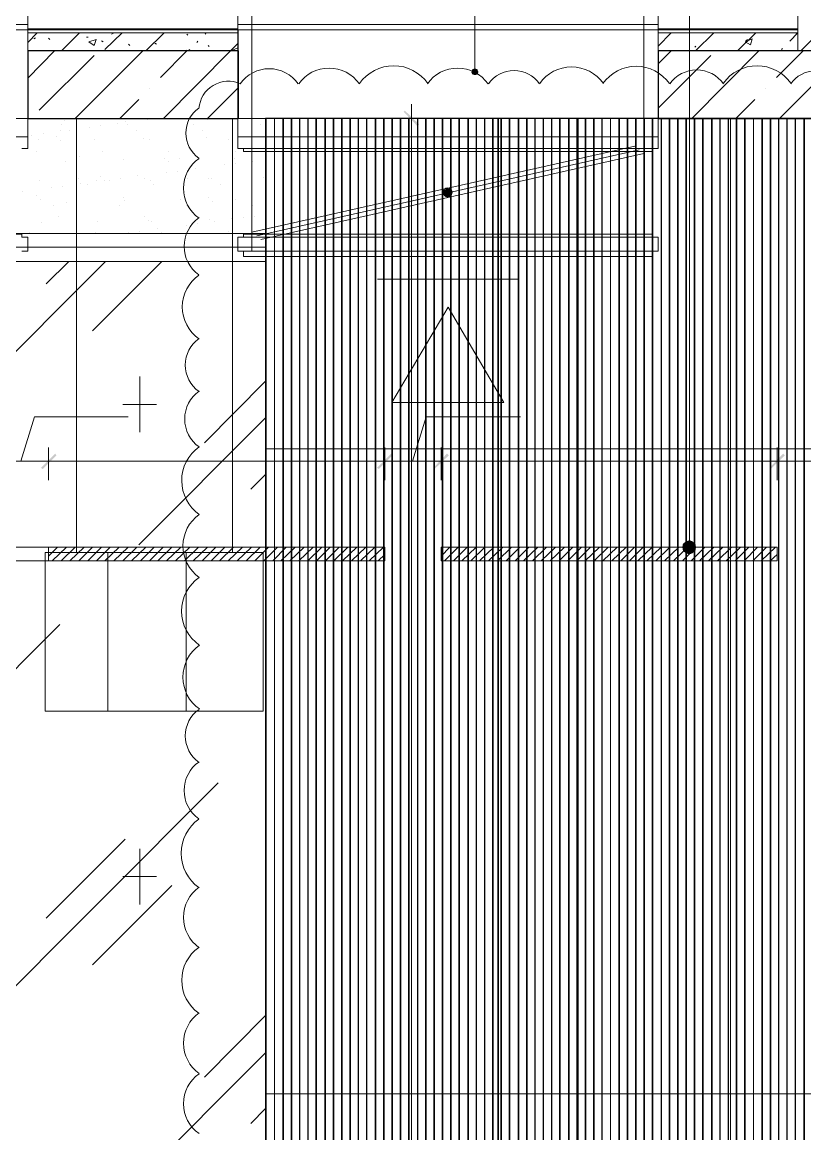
# Model space of a CAD drawing. Header units: millimetres. Extents: x -356862 to 418287, y 0 to 839748.
# Drawn here: x 404540 to 407398, y 786378 to 790434 of the extents above; entities that cross this region are included whole.
import ezdxf

# ---------------------------------------------------------------- set-up
doc = ezdxf.new("R2010")
doc.units = ezdxf.units.MM
doc.layers.add('PDF _Геометрия', color=7, linetype='Continuous', true_color=0xbababa)
doc.layers.add('PDF _Сплошная заливка', color=7, linetype='Continuous', true_color=0xf50000)

msp = doc.modelspace()

# ---------------------------------------------------------------- linework, layer by layer
at = {"layer": 'PDF _Геометрия', "color": 1, "lineweight": 20}
msp.add_lwpolyline([(406193.1113, 790265.2388), (406193.1113, 790278.2285), (406188.7814, 792142.2491), (406444.2453, 792142.2491), (406686.7196, 792142.2491)], dxfattribs=at)
at = {"layer": 'PDF _Геометрия', "color": 251, "lineweight": 20, "true_color": 0x545454}
msp.add_lwpolyline([(406976.8227, 788544.1047), (406976.8227, 788570.0841), (406976.8227, 791090.0841), (407128.369, 791090.0841), (410399.6062, 791090.0841)], dxfattribs=at)
at = {"layer": 'PDF _Геометрия', "color": 25, "lineweight": 5, "true_color": 0xaf5858}
for points in [[(404539.0907, 789972.9707), (404560.7402, 789972.9707), (404560.7402, 790784.8264)], [(405327.1319, 790784.8264), (405327.1319, 789972.9707), (405348.7814, 789972.9707)], [(405379.0907, 790784.8264), (405379.0907, 789972.9707)], [(406810.1216, 789972.9707), (406810.1216, 790784.8264)], [(406840.4309, 789972.9707), (406862.0804, 789972.9707), (406862.0804, 790784.8264)], [(406777.6474, 789981.6305), (405379.0907, 789667.713)], [(405379.0907, 789962.146), (405379.0907, 789661.2181)], [(406792.802, 789968.6408), (405396.4103, 789654.7233)], [(406810.1216, 789955.6511), (405411.5649, 789641.7336)], [(406810.1216, 789962.146), (406810.1216, 789661.2181)], [(404539.0907, 789598.4346), (404560.7402, 789598.4346), (404560.7402, 789650.3934), (404539.0907, 789650.3934), (404539.0907, 789661.2181), (403045.2763, 789661.2181), (403045.2763, 789650.3934)], [(406840.4309, 789650.3934), (405348.7814, 789650.3934), (405327.1319, 789650.3934), (405327.1319, 789598.4346), (405348.7814, 789598.4346)], [(406840.4309, 789598.4346), (406862.0804, 789598.4346), (406862.0804, 789650.3934), (406840.4309, 789650.3934), (406840.4309, 789661.2181), (405348.7814, 789661.2181), (405348.7814, 789650.3934)], [(405379.0907, 789650.3934), (405379.0907, 789598.4346)], [(406810.1216, 789598.4346), (406810.1216, 789650.3934)], [(406351.1526, 789496.6821), (405838.0598, 789496.6821)]]:
    msp.add_lwpolyline(points, dxfattribs=at)
at = {"layer": 'PDF _Геометрия', "color": 7, "lineweight": 5}
for points in [[(407373.0082, 790784.8264), (407373.0082, 790410.2903)], [(405327.1319, 790410.2903), (404560.7402, 790410.2903)], [(405327.1319, 790405.9604), (404560.7402, 790405.9604)], [(407373.0082, 790330.1872), (407373.0082, 790410.2903), (406862.0804, 790410.2903)], [(407373.0082, 790405.9604), (406862.0804, 790405.9604)], [(405327.1319, 790395.1357), (404560.7402, 790395.1357)], [(407373.0082, 790395.1357), (406862.0804, 790395.1357)], [(403025.7917, 789663.3831), (405428.8845, 789663.3831)]]:
    msp.add_lwpolyline(points, dxfattribs=at)
for points in [[(403025.7917, 790016.2697), (404560.7402, 790016.2697), (404560.7402, 790425.445), (403025.7917, 790425.445)], [(403025.7917, 790083.3831), (404560.7402, 790083.3831), (404560.7402, 790405.9604), (403025.7917, 790405.9604)], [(405327.1319, 790016.2697), (406862.0804, 790016.2697), (406862.0804, 790425.445), (405327.1319, 790425.445)], [(405329.2969, 790083.3831), (406862.0804, 790083.3831), (406862.0804, 790405.9604), (405329.2969, 790405.9604)]]:
    msp.add_lwpolyline(points, close=True, dxfattribs=at)
at = {"layer": 'PDF _Геометрия', "lineweight": 5}
for points in [[(407383.833, 790330.1872), (407474.7608, 790421.1151)], [(404560.7402, 790360.4965), (404595.3794, 790395.1357)], [(404582.3897, 790373.4862), (404588.8845, 790377.8161)], [(404636.5134, 790375.6511), (404640.8433, 790371.3212)], [(404684.1422, 790330.1872), (404749.0907, 790395.1357)], [(404775.0701, 790379.981), (404781.5649, 790379.981)], [(404829.1938, 790366.9913), (404835.6886, 790362.6614)], [(404842.1835, 790334.5171), (404904.967, 790395.1357)], [(404865.9979, 790390.8058), (404872.4928, 790392.9707)], [(404991.5649, 790330.1872), (405058.6783, 790395.1357)], [(405024.0391, 790358.3315), (405030.534, 790354.0017)], [(405056.5134, 790083.3831), (405301.1526, 790330.1872), (405327.1319, 790356.1666)], [(405140.9464, 790390.8058), (405145.2763, 790386.4759)], [(405177.7505, 790360.4965), (405182.0804, 790364.8264)], [(405208.0598, 790390.8058), (405212.3897, 790395.1357)], [(405327.1319, 790356.1666), (405327.1319, 790356.1666)], [(406862.0804, 790347.5068), (406909.7093, 790395.1357)], [(406877.235, 790395.1357), (406883.7299, 790395.1357)], [(406998.4721, 790330.1872), (407065.5855, 790395.1357)], [(407152.1835, 790330.1872), (407219.2969, 790395.1357)], [(407182.4928, 790366.9913), (407188.9876, 790371.3212)], [(407342.6989, 790364.8264), (407373.0082, 790395.1357)], [(407366.5134, 790390.8058), (407370.8433, 790395.1357)], [(404560.7402, 790230.5996), (404658.1629, 790330.1872)], [(404733.9361, 790083.3831), (404980.7402, 790330.1872)], [(404928.7814, 790354.0017), (404933.1113, 790349.6718)], [(405045.6886, 790232.7645), (405140.9464, 790330.1872)], [(405138.7814, 790330.1872), (405143.1113, 790332.3522)], [(405145.2763, 790330.1872), (405151.7711, 790334.5171)], [(405218.8845, 790349.6718), (405223.2144, 790345.3419)], [(405314.1422, 790330.1872), (405307.6474, 790332.3522), (405327.1319, 790341.012)], [(406862.0804, 790334.5171), (406862.0804, 790334.5171)], [(406862.0804, 790282.5584), (406909.7093, 790330.1872)], [(406985.4824, 790083.3831), (407230.1216, 790330.1872)], [(406996.3072, 790343.1769), (407000.6371, 790347.5068)], [(407295.0701, 790232.7645), (407392.4928, 790330.1872)], [(407305.8948, 790083.3831), (407552.6989, 790330.1872)], [(407312.3897, 790334.5171), (407316.7196, 790338.847)], [(404601.8742, 790113.6924), (404803.2144, 790312.8676)], [(406862.0804, 790120.1872), (407054.7608, 790312.8676)], [(405004.5546, 790193.7955), (405004.5546, 790193.7955)], [(405216.7196, 790083.3831), (405327.1319, 790193.7955)], [(407256.101, 790193.7955), (407256.101, 790193.7955)], [(404896.3072, 790083.3831), (404965.5855, 790152.6614)], [(407145.6886, 790083.3831), (407214.967, 790152.6614)]]:
    msp.add_lwpolyline(points, dxfattribs=at)
for points in [[(404809.7093, 790371.3212), (404803.2144, 790349.6718), (404783.7299, 790362.6614)], [(407206.3072, 790373.4862), (407180.3278, 790362.6614), (407199.8123, 790351.8367)]]:
    msp.add_lwpolyline(points, close=True, dxfattribs=at)
at = {"layer": 'PDF _Геометрия', "color": 7, "lineweight": 30}
for points in [[(405327.1319, 790330.1872), (404560.7402, 790330.1872), (404560.7402, 790083.3831), (405327.1319, 790083.3831)], [(405329.2969, 790330.1872), (405329.2969, 790083.3831)], [(416528.5752, 790330.1872), (406862.0804, 790330.1872), (406862.0804, 790083.3831), (416528.5752, 790083.3831)], [(405428.8845, 790083.3831), (405428.8845, 781817.6099)]]:
    msp.add_lwpolyline(points, dxfattribs=at)
at = {"layer": 'PDF _Геометрия', "color": 1, "lineweight": 20}
for points in [[(405547.5042, 790209.7709, 0.520539899), (405336.4733, 790209.7709, 0.520570498), (405185.709, 790119.7434)], [(407736.353, 790209.7709, 0.520539899), (407525.3221, 790209.7709, 0.520540063), (407346.4282, 790209.4212)], [(405186.5536, 789088.2163, 0.52053993), (405186.5536, 788884.2788, 0.520539925), (405186.8061, 788637.835, 0.520539952), (405186.5205, 788408.5486, 0.520539925), (405186.8061, 788161.5287)]]:
    msp.add_lwpolyline(points, format="xyb", dxfattribs=at)
at = {"layer": 'PDF _Геометрия', "color": 7, "lineweight": 18}
for points in [[(405961.4618, 781767.8161), (405961.4618, 790135.3419)], [(405480.8433, 790083.3831), (406011.2556, 790083.3831)], [(404534.7608, 788832.0429), (404584.5546, 788994.414), (404926.6165, 788994.414)], [(405965.7917, 788832.0429), (406015.5855, 788994.414), (406359.8123, 788994.414)], [(404688.4721, 788832.0429), (404381.0495, 788832.0429)], [(405915.9979, 788832.0429), (404586.7196, 788832.0429)], [(406119.5031, 788832.0429), (405814.2453, 788832.0429)], [(407347.0288, 788832.0429), (406017.7505, 788832.0429)], [(407552.6989, 788832.0429), (407245.2763, 788832.0429)]]:
    msp.add_lwpolyline(points, dxfattribs=at)
at = {"layer": 'PDF _Геометрия', "color": 24, "lineweight": 18, "true_color": 0xa12502}
msp.add_lwpolyline([(403025.7917, 790083.3831), (405428.8845, 790083.3831), (405428.8845, 789663.3831), (403025.7917, 789663.3831)], close=True, dxfattribs=at)
for points in [[(404694.967, 790076.8882), (404694.967, 790076.8882)], [(404915.7917, 790072.5584), (404915.7917, 790072.5584)], [(404995.8948, 790079.0532), (404995.8948, 790079.0532)], [(405216.7196, 790079.0532), (405216.7196, 790079.0532)], [(404679.8123, 790037.9192), (404679.8123, 790037.9192)], [(404681.9773, 790059.5687), (404681.9773, 790059.5687)], [(404714.4515, 790037.9192), (404714.4515, 790037.9192)], [(404785.8948, 790050.9089), (404785.8948, 790050.9089)], [(404827.0288, 790057.4037), (404827.0288, 790057.4037)], [(404889.8123, 790063.8986), (404889.8123, 790063.8986)], [(404924.4515, 790059.5687), (404924.4515, 790059.5687)], [(404956.9257, 790037.9192), (404956.9257, 790037.9192)], [(405166.9257, 790059.5687), (405166.9257, 790059.5687)], [(405199.4, 790037.9192), (405199.4, 790037.9192)], [(405409.4, 790059.5687), (405409.4, 790059.5687)], [(404575.8948, 790022.7645), (404575.8948, 790022.7645)], [(404599.7093, 790005.445), (404599.7093, 790005.445)], [(404617.0288, 790029.2594), (404617.0288, 790029.2594)], [(404666.8227, 790016.2697), (404666.8227, 790016.2697)], [(404679.8123, 790003.28), (404679.8123, 790003.28)], [(404803.2144, 790007.6099), (404803.2144, 790007.6099)], [(404982.9051, 790009.7748), (404982.9051, 790009.7748)], [(405004.5546, 790007.6099), (405004.5546, 790007.6099)], [(405214.5546, 790014.1047), (405214.5546, 790014.1047)], [(405294.6577, 790007.6099), (405294.6577, 790007.6099)], [(405309.8123, 789994.6202), (405309.8123, 789994.6202)], [(405418.0598, 790016.2697), (405418.0598, 790016.2697)], [(404591.0495, 789962.146), (404591.0495, 789962.146)], [(404833.5237, 789962.146), (404833.5237, 789962.146)], [(405075.9979, 789962.146), (405075.9979, 789962.146)], [(405318.4721, 789962.146), (405318.4721, 789962.146)], [(404699.2969, 789927.5068), (404699.2969, 789927.5068)], [(404749.0907, 789942.6614), (404749.0907, 789942.6614)], [(404909.2969, 789934.0017), (404909.2969, 789934.0017)], [(405060.8433, 789938.3315), (405060.8433, 789938.3315)], [(405073.833, 789925.3419), (405073.833, 789925.3419)], [(405112.802, 789938.3315), (405112.802, 789938.3315)], [(405277.3381, 789914.5171), (405277.3381, 789914.5171)], [(405314.1422, 789936.1666), (405314.1422, 789936.1666)], [(405318.4721, 789918.847), (405318.4721, 789918.847)], [(405376.9257, 789931.8367), (405376.9257, 789931.8367)], [(405381.2556, 789927.5068), (405381.2556, 789927.5068)], [(404827.0288, 789871.2181), (404827.0288, 789871.2181)], [(404961.2556, 789873.3831), (404961.2556, 789873.3831)], [(405067.3381, 789886.3728), (405067.3381, 789886.3728)], [(405108.4721, 789890.7027), (405108.4721, 789890.7027)], [(405171.2556, 789899.3625), (405171.2556, 789899.3625)], [(404604.0391, 789856.0635), (404604.0391, 789856.0635)], [(404647.3381, 789830.0841), (404647.3381, 789830.0841)], [(404688.4721, 789836.579), (404688.4721, 789836.579)], [(404744.7608, 789862.5584), (404744.7608, 789862.5584)], [(404751.2556, 789845.2388), (404751.2556, 789845.2388)], [(404777.235, 789843.0738), (404777.235, 789843.0738)], [(404809.7093, 789858.2285), (404809.7093, 789858.2285)], [(404840.0185, 789858.2285), (404840.0185, 789858.2285)], [(404857.3381, 789858.2285), (404857.3381, 789858.2285)], [(404898.4721, 789864.7233), (404898.4721, 789864.7233)], [(404987.235, 789864.7233), (404987.235, 789864.7233)], [(405008.8845, 789856.0635), (405008.8845, 789856.0635)], [(405019.7093, 789843.0738), (405019.7093, 789843.0738)], [(405143.1113, 789862.5584), (405143.1113, 789862.5584)], [(405218.8845, 789864.7233), (405218.8845, 789864.7233)], [(405229.7093, 789864.7233), (405229.7093, 789864.7233)], [(405264.3484, 789843.0738), (405264.3484, 789843.0738)], [(405422.3897, 789866.8882), (405422.3897, 789866.8882)], [(404541.2556, 789817.0944), (404541.2556, 789817.0944)], [(404591.0495, 789801.9398), (404591.0495, 789801.9398)], [(404606.2041, 789788.9501), (404606.2041, 789788.9501)], [(404909.2969, 789795.445), (404909.2969, 789795.445)], [(405221.0495, 789793.28), (405221.0495, 789793.28)], [(404653.833, 789767.3006), (404653.833, 789767.3006)], [(404703.6268, 789778.1254), (404703.6268, 789778.1254)], [(404896.3072, 789767.3006), (404896.3072, 789767.3006)], [(404913.6268, 789784.6202), (404913.6268, 789784.6202)], [(405119.2969, 789786.7852), (405119.2969, 789786.7852)], [(405138.7814, 789767.3006), (405138.7814, 789767.3006)], [(405234.0391, 789780.2903), (405234.0391, 789780.2903)], [(405318.4721, 789786.7852), (405318.4721, 789786.7852)], [(405381.2556, 789767.3006), (405381.2556, 789767.3006)], [(404673.3175, 789726.1666), (404673.3175, 789726.1666)], [(404814.0391, 789706.6821), (404814.0391, 789706.6821)], [(404985.0701, 789724.0017), (404985.0701, 789724.0017)], [(405000.2247, 789711.012), (405000.2247, 789711.012)], [(405013.2144, 789706.6821), (405013.2144, 789706.6821)], [(405223.2144, 789713.1769), (405223.2144, 789713.1769)], [(405242.6989, 789706.6821), (405242.6989, 789706.6821)], [(405303.3175, 789717.5068), (405303.3175, 789717.5068)], [(405348.7814, 789721.8367), (405348.7814, 789721.8367)], [(405389.9154, 789726.1666), (405389.9154, 789726.1666)], [(405428.8845, 789717.5068), (405428.8845, 789717.5068)], [(404565.0701, 789667.713), (404565.0701, 789667.713)], [(404610.534, 789704.5171), (404610.534, 789704.5171)], [(404807.5443, 789667.713), (404807.5443, 789667.713)], [(404969.9154, 789672.0429), (404969.9154, 789672.0429)], [(405032.6989, 789680.7027), (405032.6989, 789680.7027)], [(405050.0185, 789667.713), (405050.0185, 789667.713)], [(405138.7814, 789693.6924), (405138.7814, 789693.6924)], [(405179.9154, 789700.1872), (405179.9154, 789700.1872)], [(405292.4928, 789669.8779), (405292.4928, 789669.8779)], [(404928.7814, 789665.548), (404928.7814, 789665.548)]]:
    msp.add_lwpolyline(points, dxfattribs=at)
at = {"layer": 'PDF _Геометрия', "color": 252, "lineweight": 18, "true_color": 0x989898}
for points in [[(404738.266, 788498.6408), (404738.266, 790083.3831)], [(405307.6474, 788498.6408), (405307.6474, 790083.3831)], [(404853.0082, 787920.5996), (404853.0082, 788498.6408)], [(405138.7814, 787920.5996), (405138.7814, 788498.6408)]]:
    msp.add_lwpolyline(points, dxfattribs=at)
at = {"layer": 'PDF _Геометрия', "color": 171, "lineweight": 20, "true_color": 0x7f7fff}
msp.add_lwpolyline([(405428.8845, 781817.6099), (414943.833, 781817.6099), (414943.833, 790083.3831), (405428.8845, 790083.3831)], close=True, dxfattribs=at)
at = {"layer": 'PDF _Геометрия', "color": 150, "lineweight": 30, "true_color": 0x0080ff}
msp.add_lwpolyline([(405428.8845, 790083.3831), (405428.8845, 781817.6099), (414943.833, 781817.6099), (414943.833, 790083.3831)], close=True, dxfattribs=at)
at = {"layer": 'PDF _Геометрия', "color": 254, "lineweight": 5, "true_color": 0xdcdcdc}
for points in [[(405431.0495, 790083.3831), (405431.0495, 781817.6099)], [(405461.3587, 790083.3831), (405461.3587, 781817.6099)], [(405491.668, 790083.3831), (405491.668, 781817.6099)], [(405521.9773, 790083.3831), (405521.9773, 781817.6099)], [(405554.4515, 790083.3831), (405554.4515, 781817.6099)], [(405584.7608, 790083.3831), (405584.7608, 781817.6099)], [(405615.0701, 790083.3831), (405615.0701, 781817.6099)], [(405645.3794, 790083.3831), (405645.3794, 781817.6099)], [(405675.6886, 790083.3831), (405675.6886, 781817.6099)], [(405705.9979, 790083.3831), (405705.9979, 781817.6099)], [(405738.4721, 790083.3831), (405738.4721, 781817.6099)], [(405768.7814, 790083.3831), (405768.7814, 781817.6099)], [(405799.0907, 790083.3831), (405799.0907, 781817.6099)], [(405829.4, 790083.3831), (405829.4, 781817.6099)], [(405859.7093, 790083.3831), (405859.7093, 781817.6099)], [(405890.0185, 790083.3831), (405890.0185, 781817.6099)], [(405922.4928, 790083.3831), (405922.4928, 781817.6099)], [(405952.802, 790083.3831), (405952.802, 781817.6099)], [(405983.1113, 790083.3831), (405983.1113, 781817.6099)], [(406013.4206, 790083.3831), (406013.4206, 781817.6099)], [(406043.7299, 790083.3831), (406043.7299, 781817.6099)], [(406076.2041, 790083.3831), (406076.2041, 781817.6099)], [(406106.5134, 790083.3831), (406106.5134, 781817.6099)], [(406136.8227, 790083.3831), (406136.8227, 781817.6099)], [(406167.1319, 790083.3831), (406167.1319, 781817.6099)], [(406197.4412, 790083.3831), (406197.4412, 781817.6099)], [(406227.7505, 790083.3831), (406227.7505, 781817.6099)], [(406260.2247, 790083.3831), (406260.2247, 781817.6099)], [(406290.534, 790083.3831), (406290.534, 781817.6099)], [(406320.8433, 790083.3831), (406320.8433, 781817.6099)], [(406351.1526, 790083.3831), (406351.1526, 781817.6099)], [(406381.4618, 790083.3831), (406381.4618, 781817.6099)], [(406411.7711, 790083.3831), (406411.7711, 781817.6099)], [(406444.2453, 790083.3831), (406444.2453, 781817.6099)], [(406474.5546, 790083.3831), (406474.5546, 781817.6099)], [(406504.8639, 790083.3831), (406504.8639, 781817.6099)], [(406535.1732, 790083.3831), (406535.1732, 781817.6099)], [(406565.4824, 790083.3831), (406565.4824, 781817.6099)], [(406595.7917, 790083.3831), (406595.7917, 781817.6099)], [(406628.266, 790083.3831), (406628.266, 781817.6099)], [(406658.5752, 790083.3831), (406658.5752, 781817.6099)], [(406688.8845, 790083.3831), (406688.8845, 781817.6099)], [(406719.1938, 790083.3831), (406719.1938, 781817.6099)], [(406749.5031, 790083.3831), (406749.5031, 781817.6099)], [(406781.9773, 790083.3831), (406781.9773, 781817.6099)], [(406812.2866, 790083.3831), (406812.2866, 781817.6099)], [(406842.5959, 790083.3831), (406842.5959, 781817.6099)], [(406872.9051, 790083.3831), (406872.9051, 781817.6099)], [(406903.2144, 790083.3831), (406903.2144, 781817.6099)], [(406933.5237, 790083.3831), (406933.5237, 781817.6099)], [(406965.9979, 790083.3831), (406965.9979, 781817.6099)], [(406996.3072, 790083.3831), (406996.3072, 781817.6099)], [(407026.6165, 790083.3831), (407026.6165, 781817.6099)], [(407056.9257, 790083.3831), (407056.9257, 781817.6099)], [(407087.235, 790083.3831), (407087.235, 781817.6099)], [(407117.5443, 790083.3831), (407117.5443, 781817.6099)], [(407150.0185, 790083.3831), (407150.0185, 781817.6099)], [(407180.3278, 790083.3831), (407180.3278, 781817.6099)], [(407210.6371, 790083.3831), (407210.6371, 781817.6099)], [(407240.9464, 790083.3831), (407240.9464, 781817.6099)], [(407271.2556, 790083.3831), (407271.2556, 781817.6099)], [(407303.7299, 790083.3831), (407303.7299, 781817.6099)], [(407334.0391, 790083.3831), (407334.0391, 781817.6099)], [(407364.3484, 790083.3831), (407364.3484, 781817.6099)], [(407394.6577, 790083.3831), (407394.6577, 781817.6099)]]:
    msp.add_lwpolyline(points, close=True, dxfattribs=at)
for points in [[(405461.3587, 781817.6099), (405461.3587, 790083.3831)], [(405493.833, 781817.6099), (405493.833, 790083.3831)], [(405524.1422, 781817.6099), (405524.1422, 790083.3831)], [(405552.2866, 781817.6099), (405552.2866, 790083.3831)], [(405582.5959, 781817.6099), (405582.5959, 790083.3831)], [(405612.9051, 781817.6099), (405612.9051, 790083.3831)], [(405647.5443, 781817.6099), (405647.5443, 790083.3831)], [(405677.8536, 781817.6099), (405677.8536, 790083.3831)], [(405708.1629, 781817.6099), (405708.1629, 790083.3831)], [(405736.3072, 781817.6099), (405736.3072, 790083.3831)], [(405766.6165, 781817.6099), (405766.6165, 790083.3831)], [(405796.9257, 781817.6099), (405796.9257, 790083.3831)], [(405831.5649, 781817.6099), (405831.5649, 790083.3831)], [(405861.8742, 781817.6099), (405861.8742, 790083.3831)], [(405892.1835, 781817.6099), (405892.1835, 790083.3831)], [(405920.3278, 781817.6099), (405920.3278, 790083.3831)], [(405950.6371, 781817.6099), (405950.6371, 790083.3831)], [(405983.1113, 781817.6099), (405983.1113, 790083.3831)], [(406015.5855, 781817.6099), (406015.5855, 790083.3831)], [(406045.8948, 781817.6099), (406045.8948, 790083.3831)], [(406074.0391, 781817.6099), (406074.0391, 790083.3831)], [(406104.3484, 781817.6099), (406104.3484, 790083.3831)], [(406134.6577, 781817.6099), (406134.6577, 790083.3831)], [(406169.2969, 781817.6099), (406169.2969, 790083.3831)], [(406199.6062, 781817.6099), (406199.6062, 790083.3831)], [(406229.9154, 781817.6099), (406229.9154, 790083.3831)], [(406258.0598, 781817.6099), (406258.0598, 790083.3831)], [(406288.369, 781817.6099), (406288.369, 790083.3831)], [(406318.6783, 781817.6099), (406318.6783, 790083.3831)], [(406353.3175, 781817.6099), (406353.3175, 790083.3831)], [(406383.6268, 781817.6099), (406383.6268, 790083.3831)], [(406413.9361, 781817.6099), (406413.9361, 790083.3831)], [(406442.0804, 781817.6099), (406442.0804, 790083.3831)], [(406472.3897, 781817.6099), (406472.3897, 790083.3831)], [(406502.6989, 781817.6099), (406502.6989, 790083.3831)], [(406537.3381, 781817.6099), (406537.3381, 790083.3831)], [(406567.6474, 781817.6099), (406567.6474, 790083.3831)], [(406597.9567, 781817.6099), (406597.9567, 790083.3831)], [(406626.101, 781817.6099), (406626.101, 790083.3831)], [(406656.4103, 781817.6099), (406656.4103, 790083.3831)], [(406688.8845, 781817.6099), (406688.8845, 790083.3831)], [(406721.3587, 781817.6099), (406721.3587, 790083.3831)], [(406751.668, 781817.6099), (406751.668, 790083.3831)], [(406779.8123, 781817.6099), (406779.8123, 790083.3831)], [(406810.1216, 781817.6099), (406810.1216, 790083.3831)], [(406840.4309, 781817.6099), (406840.4309, 790083.3831)], [(406875.0701, 781817.6099), (406875.0701, 790083.3831)], [(406905.3794, 781817.6099), (406905.3794, 790083.3831)], [(406935.6886, 781817.6099), (406935.6886, 790083.3831)], [(406963.833, 781817.6099), (406963.833, 790083.3831)], [(406994.1422, 781817.6099), (406994.1422, 790083.3831)], [(407024.4515, 781817.6099), (407024.4515, 790083.3831)], [(407059.0907, 781817.6099), (407059.0907, 790083.3831)], [(407089.4, 781817.6099), (407089.4, 790083.3831)], [(407119.7093, 781817.6099), (407119.7093, 790083.3831)], [(407147.8536, 781817.6099), (407147.8536, 790083.3831)], [(407178.1629, 781817.6099), (407178.1629, 790083.3831)], [(407210.6371, 781817.6099), (407210.6371, 790083.3831)], [(407243.1113, 781817.6099), (407243.1113, 790083.3831)], [(407273.4206, 781817.6099), (407273.4206, 790083.3831)], [(407301.5649, 781817.6099), (407301.5649, 790083.3831)], [(407331.8742, 781817.6099), (407331.8742, 790083.3831)], [(407362.1835, 781817.6099), (407362.1835, 790083.3831)], [(407396.8227, 781817.6099), (407396.8227, 790083.3831)], [(404387.5443, 789104.8264), (404844.3484, 789561.6305)], [(404627.8536, 789479.3625), (404710.1216, 789561.6305)], [(404796.7196, 789308.3315), (405050.0185, 789561.6305)], [(404969.9154, 789141.6305), (404969.9154, 788938.1254)], [(405205.8948, 788899.1563), (405428.8845, 789124.3109)], [(404907.1319, 789039.8779), (405030.534, 789039.8779)], [(404965.5855, 788526.7852), (405428.8845, 788990.0841)], [(405374.7608, 788730.2903), (405428.8845, 788784.414)], [(404372.3897, 787931.4243), (404677.6474, 788236.6821)], [(404387.5443, 786790.4965), (405255.6886, 787658.6408)], [(404627.8536, 787165.0326), (404915.7917, 787452.9707)], [(404969.9154, 787418.3315), (404969.9154, 787214.8264)], [(404907.1319, 787316.579), (405030.534, 787316.579)], [(404796.7196, 786994.0017), (405086.8227, 787284.1047)], [(405205.8948, 786584.8264), (405428.8845, 786809.981)], [(404965.5855, 786210.2903), (405428.8845, 786673.5893)], [(405374.7608, 786415.9604), (405428.8845, 786470.0841)]]:
    msp.add_lwpolyline(points, dxfattribs=at)
at = {"layer": 'PDF _Геометрия', "color": 150, "lineweight": 18, "true_color": 0x0080ff}
for points in [[(405983.1113, 781817.6099), (405983.1113, 790083.3831)], [(405985.2763, 781817.6099), (405985.2763, 790083.3831)], [(406277.5443, 781817.6099), (406277.5443, 790085.548)], [(406279.7093, 781817.6099), (406279.7093, 790085.548)], [(406569.8123, 781817.6099), (406569.8123, 790083.3831)], [(407126.2041, 781817.6099), (407126.2041, 790083.3831)], [(413694.6577, 788877.5068), (405428.8845, 788877.5068), (414943.833, 788877.5068), (405428.8845, 788877.5068)]]:
    msp.add_lwpolyline(points, dxfattribs=at)
at = {"layer": 'PDF _Геометрия', "color": 25, "lineweight": 5, "true_color": 0xaf5858}
for points in [[(406840.4309, 789962.146), (405348.7814, 789962.146), (405348.7814, 789972.9707), (406840.4309, 789972.9707)], [(406810.1216, 789650.3934), (406810.1216, 789972.9707), (405379.0907, 789972.9707), (405379.0907, 789650.3934)], [(406840.4309, 789578.9501), (405348.7814, 789578.9501), (405348.7814, 789598.4346), (406840.4309, 789598.4346)], [(406299.1938, 789046.3728), (406095.6886, 789394.9295), (405890.0185, 789046.3728)]]:
    msp.add_lwpolyline(points, close=True, dxfattribs=at)
msp.add_lwpolyline([(406093.6624, 789797.056, 1.000000373), (406093.6624, 789829.5302, 1)], format="xyb", close=True, dxfattribs=at)
at = {"layer": 'PDF _Геометрия', "color": 252, "lineweight": 5, "true_color": 0x989898}
for points in [[(405428.8845, 789561.6305), (404372.3897, 789561.6305), (404372.3897, 789613.5893), (405428.8845, 789613.5893)], [(405428.8845, 788468.3315), (404372.3897, 788468.3315), (404372.3897, 788518.1254), (405428.8845, 788518.1254)]]:
    msp.add_lwpolyline(points, dxfattribs=at)
at = {"layer": 'PDF _Геометрия', "color": 7, "lineweight": 18}
for points in [[(404636.5134, 788881.8367), (404636.5134, 788762.7645)], [(405864.0391, 788881.8367), (405864.0391, 788762.7645)], [(406069.7093, 788881.8367), (406069.7093, 788762.7645)], [(407297.235, 788881.8367), (407297.235, 788762.7645)]]:
    msp.add_lwpolyline(points, close=True, dxfattribs=at)
at = {"layer": 'PDF _Геометрия', "color": 252, "lineweight": 18, "true_color": 0x989898}
msp.add_lwpolyline([(404623.5237, 788498.6408), (405420.2247, 788498.6408), (405420.2247, 787920.5996), (404623.5237, 787920.5996)], close=True, dxfattribs=at)
at = {"layer": 'PDF _Геометрия', "color": 92, "lineweight": 5, "true_color": 0x00dd00}
for points in [[(404636.5134, 788518.1254), (404636.5134, 788518.1254)], [(404636.5134, 788485.6511), (404668.9876, 788518.1254)], [(404649.5031, 788468.3315), (404701.4618, 788518.1254)], [(404681.9773, 788468.3315), (404733.9361, 788518.1254)], [(404714.4515, 788468.3315), (404766.4103, 788518.1254)], [(404746.9257, 788468.3315), (404796.7196, 788518.1254)], [(404779.4, 788468.3315), (404829.1938, 788518.1254)], [(404811.8742, 788468.3315), (404861.668, 788518.1254)], [(404842.1835, 788468.3315), (404894.1422, 788518.1254)], [(404874.6577, 788468.3315), (404926.6165, 788518.1254)], [(404907.1319, 788468.3315), (404959.0907, 788518.1254)], [(404939.6062, 788468.3315), (404991.5649, 788518.1254)], [(404972.0804, 788468.3315), (405021.8742, 788518.1254)], [(405004.5546, 788468.3315), (405054.3484, 788518.1254)], [(405034.8639, 788468.3315), (405086.8227, 788518.1254)], [(405067.3381, 788468.3315), (405119.2969, 788518.1254)], [(405099.8123, 788468.3315), (405151.7711, 788518.1254)], [(405132.2866, 788468.3315), (405184.2453, 788518.1254)], [(405164.7608, 788468.3315), (405216.7196, 788518.1254)], [(405197.235, 788468.3315), (405247.0288, 788518.1254)], [(405229.7093, 788468.3315), (405279.5031, 788518.1254)], [(405260.0185, 788468.3315), (405311.9773, 788518.1254)], [(405292.4928, 788468.3315), (405344.4515, 788518.1254)], [(405324.967, 788468.3315), (405376.9257, 788518.1254)], [(405357.4412, 788468.3315), (405409.4, 788518.1254)], [(405389.9154, 788468.3315), (405439.7093, 788518.1254)], [(405422.3897, 788468.3315), (405472.1835, 788518.1254)], [(405454.8639, 788468.3315), (405504.6577, 788518.1254)], [(405485.1732, 788468.3315), (405537.1319, 788518.1254)], [(405517.6474, 788468.3315), (405569.6062, 788518.1254)], [(405550.1216, 788468.3315), (405602.0804, 788518.1254)], [(405582.5959, 788468.3315), (405634.5546, 788518.1254)], [(405615.0701, 788468.3315), (405664.8639, 788518.1254)], [(405647.5443, 788468.3315), (405697.3381, 788518.1254)], [(405677.8536, 788468.3315), (405729.8123, 788518.1254)], [(405710.3278, 788468.3315), (405762.2866, 788518.1254)], [(405742.802, 788468.3315), (405794.7608, 788518.1254)], [(405775.2763, 788468.3315), (405827.235, 788518.1254)], [(405807.7505, 788468.3315), (405859.7093, 788518.1254)], [(405840.2247, 788468.3315), (405864.0391, 788492.146)], [(406069.7093, 788518.1254), (406069.7093, 788518.1254)], [(406069.7093, 788485.6511), (406102.1835, 788518.1254)], [(406082.6989, 788468.3315), (406132.4928, 788518.1254)], [(406115.1732, 788468.3315), (406164.967, 788518.1254)], [(406145.4824, 788468.3315), (406197.4412, 788518.1254)], [(406177.9567, 788468.3315), (406229.9154, 788518.1254)], [(406210.4309, 788468.3315), (406262.3897, 788518.1254)], [(406242.9051, 788468.3315), (406294.8639, 788518.1254)], [(406275.3794, 788468.3315), (406327.3381, 788518.1254)], [(406307.8536, 788468.3315), (406357.6474, 788518.1254)], [(406340.3278, 788468.3315), (406390.1216, 788518.1254)], [(406370.6371, 788468.3315), (406422.5959, 788518.1254)], [(406403.1113, 788468.3315), (406455.0701, 788518.1254)], [(406435.5855, 788468.3315), (406487.5443, 788518.1254)], [(406468.0598, 788468.3315), (406520.0185, 788518.1254)], [(406500.534, 788468.3315), (406550.3278, 788518.1254)], [(406533.0082, 788468.3315), (406582.802, 788518.1254)], [(406565.4824, 788468.3315), (406615.2763, 788518.1254)], [(406595.7917, 788468.3315), (406647.7505, 788518.1254)], [(406628.266, 788468.3315), (406680.2247, 788518.1254)], [(406660.7402, 788468.3315), (406712.6989, 788518.1254)], [(406693.2144, 788468.3315), (406745.1732, 788518.1254)], [(406725.6886, 788468.3315), (406775.4824, 788518.1254)], [(406758.1629, 788468.3315), (406807.9567, 788518.1254)], [(406788.4721, 788468.3315), (406840.4309, 788518.1254)], [(406820.9464, 788468.3315), (406872.9051, 788518.1254)], [(406853.4206, 788468.3315), (406905.3794, 788518.1254)], [(406885.8948, 788468.3315), (406937.8536, 788518.1254)], [(406918.369, 788468.3315), (406970.3278, 788518.1254)], [(406950.8433, 788468.3315), (407000.6371, 788518.1254)], [(406983.3175, 788468.3315), (407033.1113, 788518.1254)], [(407013.6268, 788468.3315), (407065.5855, 788518.1254)], [(407046.101, 788468.3315), (407098.0598, 788518.1254)], [(407078.5752, 788468.3315), (407130.534, 788518.1254)], [(407111.0495, 788468.3315), (407163.0082, 788518.1254)], [(407143.5237, 788468.3315), (407193.3175, 788518.1254)], [(407175.9979, 788468.3315), (407225.7917, 788518.1254)], [(407208.4721, 788468.3315), (407258.266, 788518.1254)], [(407238.7814, 788468.3315), (407290.7402, 788518.1254)], [(407271.2556, 788468.3315), (407297.235, 788492.146)]]:
    msp.add_lwpolyline(points, dxfattribs=at)
at = {"layer": 'PDF _Геометрия', "color": 92, "lineweight": 20, "true_color": 0x00dd00}
for points in [[(404636.5134, 788468.3315), (404636.5134, 788518.1254), (405864.0391, 788518.1254), (405864.0391, 788468.3315), (404636.5134, 788468.3315), (405864.0391, 788468.3315), (405864.0391, 788518.1254), (404636.5134, 788518.1254)], [(406069.7093, 788468.3315), (406069.7093, 788518.1254), (407297.235, 788518.1254), (407297.235, 788468.3315), (406069.7093, 788468.3315), (407297.235, 788468.3315), (407297.235, 788518.1254), (406069.7093, 788518.1254)]]:
    msp.add_lwpolyline(points, close=True, dxfattribs=at)
at = {"layer": 'PDF _Геометрия', "color": 150, "lineweight": 18, "true_color": 0x0080ff}
msp.add_lwpolyline([(405428.8845, 786524.2078), (414943.833, 786524.2078)], close=True, dxfattribs=at)
at = {"layer": 'PDF _Геометрия', "color": 1, "lineweight": 20}
for centre, radius, start, end in [((405896.6455, 790122.8917), 152.6289, 35.0024495, 144.9975505), ((407223.814, 790125.0589), 150.4639, 35.0024456, 144.9975544), ((405660.6551, 790131.5515), 135.3093, 35.002449, 144.997551), ((406130.4688, 790131.5515), 135.3093, 35.002449, 144.997551), ((406336.1455, 790144.5412), 113.6598, 35.0024452, 144.9975548), ((406546.1565, 790129.3888), 141.8041, 35.0024444, 144.9975556), ((406782.1425, 790125.0589), 148.299, 35.0024492, 144.9975508), ((407002.976, 790140.2114), 120.1546, 35.0024296, 144.9975704), ((405249.2973, 790029.7968), 111.4948, 125.0024326, 234.9975674), ((405262.2892, 789828.4456), 133.1443, 125.0024453, 234.9975547), ((405257.9593, 789616.2718), 126.6495, 125.0024297, 234.9975703), ((405266.6191, 789395.4382), 141.8041, 125.0024444, 234.9975556), ((405253.6294, 789183.2645), 117.9897, 125.0024532, 234.9975468), ((405268.7841, 788044.4575), 141.8041, 125.0024444, 234.9975556), ((405253.6294, 787830.1166), 117.9897, 125.0024532, 234.9975468), ((405257.9593, 787630.9326), 126.6495, 125.0024297, 234.9975703), ((405273.114, 787401.4392), 152.6289, 125.0024495, 234.9975505), ((405264.4542, 787167.616), 135.3093, 125.002449, 234.997551), ((405268.784, 786938.1226), 146.134, 125.0024458, 234.9975542), ((405264.4542, 786708.6293), 135.3093, 125.002449, 234.997551), ((405262.2892, 786487.7957), 133.1443, 125.0024453, 234.9975547)]:
    msp.add_arc(centre, radius, start, end, dxfattribs=at)
at = {"layer": 'PDF _Сплошная заливка', "color": 1, "transparency": 33554559}
for points in [[(406193.1113, 790252.2491), (406184.4515, 790263.0738), (406180.1216, 790252.2491)], [(406180.1216, 790252.2491), (406184.4515, 790243.5893), (406193.1113, 790252.2491)], [(406193.1113, 790265.2388), (406193.1113, 790252.2491), (406184.4515, 790263.0738)], [(406184.4515, 790243.5893), (406193.1113, 790252.2491), (406193.1113, 790241.4243)], [(406201.7711, 790263.0738), (406193.1113, 790265.2388), (406193.1113, 790252.2491)], [(406193.1113, 790252.2491), (406206.101, 790252.2491), (406201.7711, 790263.0738)], [(406193.1113, 790241.4243), (406201.7711, 790243.5893), (406193.1113, 790252.2491)], [(406201.7711, 790243.5893), (406193.1113, 790252.2491), (406206.101, 790252.2491)]]:
    msp.add_solid(points, dxfattribs=at)
at = {"layer": 'PDF _Сплошная заливка', "color": 7, "transparency": 33554559}
for points in [[(405989.6062, 790061.7336), (405933.3175, 790107.1975), (405937.6474, 790111.5274)], [(405983.1113, 790055.2388), (405989.6062, 790061.7336), (405933.3175, 790107.1975)], [(404660.3278, 788860.1872), (404614.8639, 788803.8986), (404608.369, 788808.2285)], [(404608.369, 788808.2285), (404614.8639, 788803.8986), (404660.3278, 788860.1872)], [(404664.6577, 788853.6924), (404660.3278, 788860.1872), (404614.8639, 788803.8986)], [(404614.8639, 788803.8986), (404660.3278, 788860.1872), (404664.6577, 788853.6924)], [(405887.8536, 788860.1872), (405842.3897, 788803.8986), (405835.8948, 788808.2285)], [(405835.8948, 788808.2285), (405842.3897, 788803.8986), (405887.8536, 788860.1872)], [(405892.1835, 788853.6924), (405887.8536, 788860.1872), (405842.3897, 788803.8986)], [(405842.3897, 788803.8986), (405887.8536, 788860.1872), (405892.1835, 788853.6924)], [(406091.3587, 788860.1872), (406045.8948, 788803.8986), (406041.5649, 788808.2285)], [(406041.5649, 788808.2285), (406045.8948, 788803.8986), (406091.3587, 788860.1872)], [(406097.8536, 788853.6924), (406091.3587, 788860.1872), (406045.8948, 788803.8986)], [(406045.8948, 788803.8986), (406091.3587, 788860.1872), (406097.8536, 788853.6924)], [(407318.8845, 788860.1872), (407273.4206, 788803.8986), (407269.0907, 788808.2285)], [(407269.0907, 788808.2285), (407273.4206, 788803.8986), (407318.8845, 788860.1872)], [(407325.3794, 788853.6924), (407318.8845, 788860.1872), (407273.4206, 788803.8986)], [(407273.4206, 788803.8986), (407318.8845, 788860.1872), (407325.3794, 788853.6924)]]:
    msp.add_solid(points, dxfattribs=at)
at = {"layer": 'PDF _Сплошная заливка', "color": 25, "true_color": 0xaf5858, "transparency": 33554559}
for points in [[(406080.534, 789819.2594), (406110.8433, 789810.5996), (406078.369, 789810.5996)], [(406110.8433, 789810.5996), (406078.369, 789810.5996), (406108.6783, 789804.1047)], [(406078.369, 789810.5996), (406108.6783, 789804.1047), (406080.534, 789804.1047)], [(406087.0288, 789825.7542), (406108.6783, 789819.2594), (406080.534, 789819.2594)], [(406108.6783, 789819.2594), (406080.534, 789819.2594), (406110.8433, 789810.5996)], [(406108.6783, 789804.1047), (406080.534, 789804.1047), (406102.1835, 789797.6099)], [(406080.534, 789804.1047), (406102.1835, 789797.6099), (406087.0288, 789797.6099)], [(406095.6886, 789827.9192), (406102.1835, 789825.7542), (406087.0288, 789825.7542)], [(406102.1835, 789825.7542), (406087.0288, 789825.7542), (406108.6783, 789819.2594)], [(406095.6886, 789795.445), (406091.3587, 789795.445), (406087.0288, 789797.6099)], [(406087.0288, 789797.6099), (406102.1835, 789797.6099), (406095.6886, 789795.445)], [(406095.6886, 789795.445), (406095.6886, 789795.445), (406091.3587, 789795.445)]]:
    msp.add_solid(points, dxfattribs=at)
at = {"layer": 'PDF _Сплошная заливка', "color": 251, "true_color": 0x545454, "transparency": 33554559}
for points in [[(406976.8227, 788518.1254), (406953.0082, 788531.1151), (406950.8433, 788518.1254)], [(406963.833, 788539.7748), (406976.8227, 788518.1254), (406953.0082, 788531.1151)], [(406976.8227, 788544.1047), (406963.833, 788539.7748), (406976.8227, 788518.1254)], [(406976.8227, 788518.1254), (406987.6474, 788539.7748), (406976.8227, 788544.1047)], [(406998.4721, 788531.1151), (406976.8227, 788518.1254), (406987.6474, 788539.7748)], [(407000.6371, 788518.1254), (406998.4721, 788531.1151), (406976.8227, 788518.1254)], [(406950.8433, 788518.1254), (406953.0082, 788505.1357), (406976.8227, 788518.1254)], [(406953.0082, 788505.1357), (406976.8227, 788518.1254), (406963.833, 788496.4759)], [(406976.8227, 788518.1254), (406963.833, 788496.4759), (406976.8227, 788492.146)], [(406976.8227, 788492.146), (406987.6474, 788496.4759), (406976.8227, 788518.1254)], [(406987.6474, 788496.4759), (406976.8227, 788518.1254), (406998.4721, 788505.1357)], [(406976.8227, 788518.1254), (406998.4721, 788505.1357), (407000.6371, 788518.1254)]]:
    msp.add_solid(points, dxfattribs=at)

doc.saveas('drawing.dxf')
